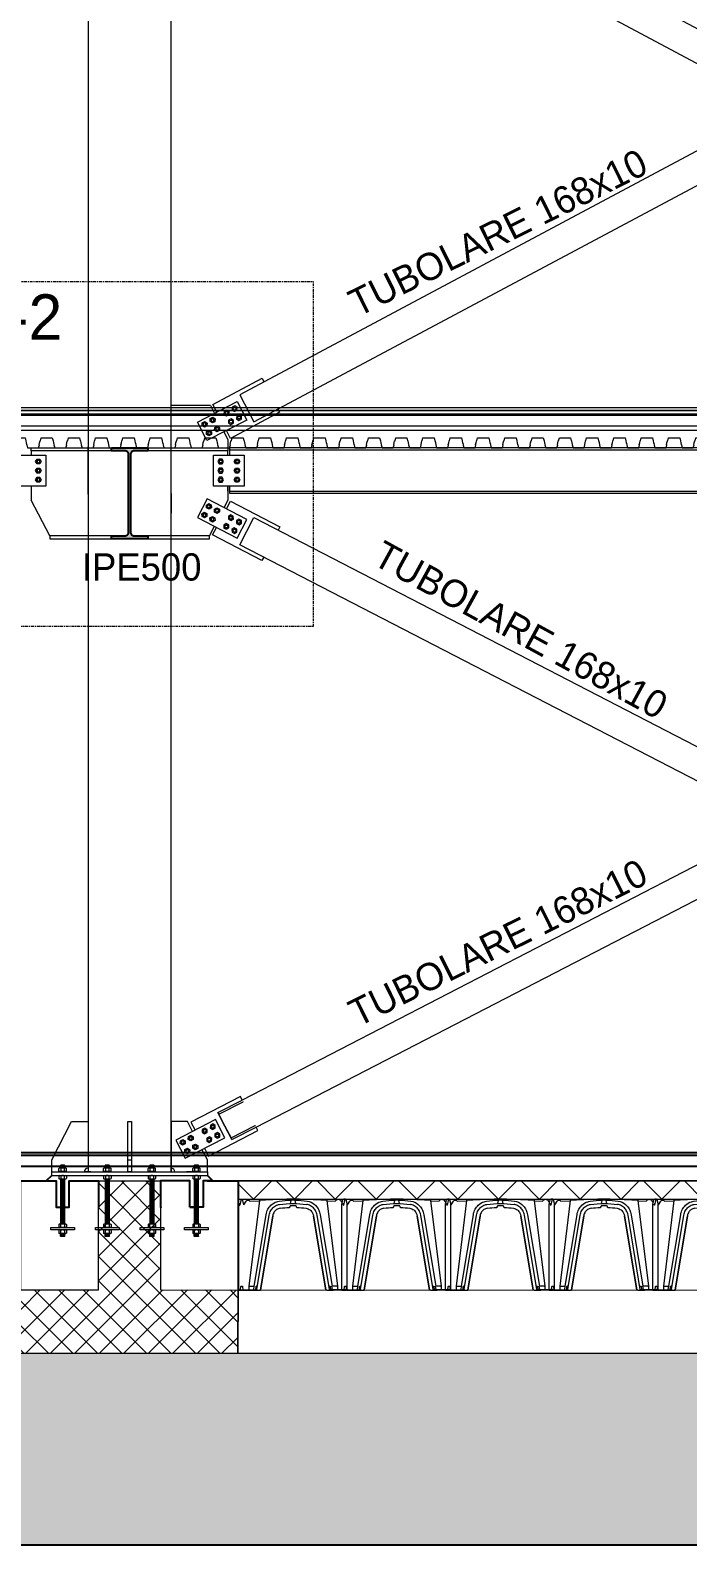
# Model space of a CAD drawing. Header units: millimetres. Extents: x -6949 to 549764, y -83146 to 127128.
# Drawn here: x 280079 to 283694, y 60513 to 68839 of the extents above; entities that cross this region are included whole.
import ezdxf

# ---------------------------------------------------------------- set-up
doc = ezdxf.new("R2010")
doc.units = ezdxf.units.MM
doc.linetypes.add('Centro', pattern=[31.75, 6.35, -4.7625, 15.875, -4.7625])
for name, color, linetype, lineweight in [('armatura', 1, 'Continuous', 15), ('bulloni', 5, 'Continuous', 9), ('fonda', 7, 'Continuous', 18), ('iglù', 252, 'Continuous', 9), ('Layer4', 7, 'Continuous', 15), ('LINEA DI SEZIONE', 1, 'Centro', 9), ('piastra', 6, 'Continuous', 18), ('S-BEAM', 5, 'Continuous', 18), ('S-COLS', 7, 'Continuous', 18), ('S-FSTN', 7, 'Continuous', 18), ('S20', 7, 'Continuous', 25), ('SEZIONI acciaio - Steel sections', 7, 'Continuous', 25), ('solaio2', 7, 'Continuous', 9)]:
    doc.layers.add(name, color=color, linetype=linetype, lineweight=lineweight)
doc.layers.add('quote', color=7, linetype='Continuous', lineweight=5, true_color=0x383838)
doc.styles.get("Standard").update_dxf_attribs({"font": ''})
doc.styles.get('Standard').set_extended_font_data('Bahnschrift Light')

# ---------------------------------------------------------------- blocks, each defined once
blk = doc.blocks.new('*U69')
at = {"layer": 'bulloni'}
for p, q in [((-8.7, -0.3), (8.7, 0.7)), ((-6.7, 6.9), (6.7, 6.2)), ((-6.7, 3.2), (6.7, 3.9)), ((-8.7, -6.9), (8.7, -6)), ((-6.7, -3.5), (6.7, -2.8))]:
    blk.add_line(p, q, dxfattribs=at)
blk = doc.blocks.new('*U62')
at = {"color": 0, "linetype": 'ByBlock', "lineweight": -2, "transparency": 16777216}
for p in [(0, 227.5), (0, 210), (0, 192.5), (0, 175), (0, 157.5), (0, 140), (0, 122.5), (0, 105), (0, 87.5), (0, 70), (0, 52.5), (0, 35), (0, 17.5), (0, 0)]:
    blk.add_blockref('*U69', p, dxfattribs=at)
blk = doc.blocks.new('*U63')
at = {"layer": 'bulloni'}
for p, q in [((-8.7, -0.3), (8.7, 0.7)), ((-6.7, 6.9), (6.7, 6.2)), ((-6.7, 3.2), (6.7, 3.9)), ((-8.7, -6.9), (8.7, -6)), ((-6.7, -3.5), (6.7, -2.8))]:
    blk.add_line(p, q, dxfattribs=at)
blk = doc.blocks.new('*U64')
at = {"color": 0, "linetype": 'ByBlock', "lineweight": -2, "transparency": 16777216}
for p in [(0, 227.5), (0, 210), (0, 192.5), (0, 175), (0, 157.5), (0, 140), (0, 122.5), (0, 105), (0, 87.5), (0, 70), (0, 52.5), (0, 35), (0, 17.5), (0, 0)]:
    blk.add_blockref('*U63', p, dxfattribs=at)
blk = doc.blocks.new('*U65')
at = {"layer": 'bulloni'}
for p, q in [((-8.7, -0.3), (8.7, 0.7)), ((-6.7, 6.9), (6.7, 6.2)), ((-6.7, 3.2), (6.7, 3.9)), ((-8.7, -6.9), (8.7, -6)), ((-6.7, -3.5), (6.7, -2.8))]:
    blk.add_line(p, q, dxfattribs=at)
blk = doc.blocks.new('*U66')
at = {"color": 0, "linetype": 'ByBlock', "lineweight": -2, "transparency": 16777216}
for p in [(0, 227.5), (0, 210), (0, 192.5), (0, 175), (0, 157.5), (0, 140), (0, 122.5), (0, 105), (0, 87.5), (0, 70), (0, 52.5), (0, 35), (0, 17.5), (0, 0)]:
    blk.add_blockref('*U65', p, dxfattribs=at)
blk = doc.blocks.new('*U67')
at = {"layer": 'bulloni'}
for p, q in [((-8.7, -0.3), (8.7, 0.7)), ((-6.7, 6.9), (6.7, 6.2)), ((-6.7, 3.2), (6.7, 3.9)), ((-8.7, -6.9), (8.7, -6)), ((-6.7, -3.5), (6.7, -2.8))]:
    blk.add_line(p, q, dxfattribs=at)
blk = doc.blocks.new('*U68')
at = {"color": 0, "linetype": 'ByBlock', "lineweight": -2, "transparency": 16777216}
for p in [(0, 227.5), (0, 210), (0, 192.5), (0, 175), (0, 157.5), (0, 140), (0, 122.5), (0, 105), (0, 87.5), (0, 70), (0, 52.5), (0, 35), (0, 17.5), (0, 0)]:
    blk.add_blockref('*U67', p, dxfattribs=at)
blk = doc.blocks.new('*U375')
at = {"layer": 'bulloni'}
blk.add_lwpolyline([(-15.6, 0), (-7.8, -13.5), (7.8, -13.5), (15.6, 0), (7.8, 13.5), (-7.8, 13.5)], close=True, dxfattribs=at)
for radius in [9, 7.88]:
    blk.add_circle((0, 0), radius, dxfattribs=at)
blk = doc.blocks.new('*U376')
at = {"color": 0, "linetype": 'ByBlock', "lineweight": -2, "transparency": 16777216}
for p in [(0, 0), (0, -50), (0, -100)]:
    blk.add_blockref('*U375', p, dxfattribs=at)
blk = doc.blocks.new('solido h 50')
at = {"linetype": 'Continuous'}
for p, q in [((107.6, 927.3), (108.9, 933.3)), ((107.6, 927.3), (107.6, 927.3)), ((107.6, 927.2), (107.6, 927.3)), ((107.6, 927.2), (107.6, 927.2)), ((107.6, 925.6), (107.6, 927.2)), ((110.2, 934.3), (113.1, 934.3)), ((115.6, 928.1), (114.5, 933.3)), ((117.8, 931.5), (115.8, 928.1)), ((140.9, 931.9), (123.5, 790.9)), ((126.8, 930.8), (126.5, 931.3)), ((140.8, 931.6), (126.8, 930.8)), ((140.9, 931.9), (140.9, 931.9)), ((140.9, 931.9), (140.9, 931.9)), ((140.9, 931.9), (140.9, 931.9)), ((140.9, 931.9), (140.9, 931.9)), ((141.6, 932.6), (141.6, 932.6)), ((150.4, 933.4), (150.3, 933.4)), ((174.8, 934.2), (174.6, 934.2)), ((177, 934.2), (174.7, 934.2)), ((176.1, 934.2), (174.8, 934.2)), ((177, 934.2), (176.1, 934.2)), ((177.3, 934.2), (177, 934.2)), ((177.3, 934.2), (177.3, 934.2)), ((177.3, 934.2), (177.3, 934.2)), ((177.9, 934.2), (177.3, 934.2)), ((177.9, 934.2), (177.3, 934.2)), ((177.9, 934.2), (177.9, 934.2)), ((179, 934.2), (177.9, 934.2)), ((206.9, 934.3), (186.3, 934.3)), ((186.3, 934.3), (206.9, 934.3)), ((191.9, 927.2), (193, 932.3)), ((200, 934.3), (193.2, 934.3)), ((193.2, 934.3), (193.2, 934.3)), ((199.3, 933), (193.9, 933)), ((200, 934.3), (200, 934.3)), ((200.1, 932.3), (201.2, 927.2)), ((242.8, 933.4), (242.8, 933.4)), ((251.6, 932.6), (251.6, 932.6)), ((252.3, 931.9), (252.3, 931.9)), ((252.3, 931.9), (252.3, 931.9)), ((252.3, 931.9), (252.3, 931.9)), ((252.3, 931.9), (252.3, 931.9)), ((252.3, 931.9), (269.6, 790.9)), ((267.8, 930.7), (252.3, 931.6)), ((277.7, 924.7), (274.2, 930.9)), ((277.7, 924.7), (277.7, 924.7)), ((278, 924.7), (279.6, 932.3)), ((278, 924.7), (278, 924.7)), ((278, 924.7), (278, 924.7)), ((278, 924.7), (278, 924.7)), ((280.5, 933), (281.9, 933)), ((282.8, 932.3), (284.5, 924.3)), ((284.5, 924.3), (284.5, 924.4)), ((284.5, 924.4), (284.5, 924.4)), ((286.3, 927.1), (284.7, 924.3)), ((284.8, 924.3), (284.7, 924.3)), ((287.1, 927.3), (286.6, 927.3)), ((287.1, 927.3), (287.1, 927.3)), ((287.1, 784.3), (287.1, 927.3)), ((107.6, 785.4), (107.6, 907.8)), ((151.9, 908.6), (132.4, 790.9)), ((136.8, 785.3), (157.1, 907.8)), ((163, 906.8), (142.7, 784.3)), ((142.7, 784.3), (163, 906.8)), ((151.9, 908.6), (151.9, 908.6)), ((163, 906.8), (163, 906.8)), ((163, 906.8), (163, 906.8)), ((190.6, 920.7), (190.6, 920.7)), ((190.6, 920.7), (190.7, 920.7)), ((190.6, 920.7), (190.7, 920.7)), ((190.6, 920.7), (190.6, 920.7)), ((191.4, 921.8), (191.3, 921.3)), ((191.3, 921.3), (191.3, 921.3)), ((191.3, 921.3), (191.3, 921.3)), ((191.6, 922.7), (191.4, 921.9)), ((191.4, 921.9), (191.4, 921.8)), ((191.6, 922.9), (191.6, 922.9)), ((191.6, 922.9), (191.6, 922.7)), ((191.6, 922.9), (191.6, 922.9)), ((192.2, 923.6), (192.2, 923.6)), ((201.5, 922.9), (201.5, 922.9)), ((201.6, 922.7), (201.5, 922.9)), ((201.5, 922.9), (201.5, 922.9)), ((201.7, 921.9), (201.6, 922.7)), ((201.8, 921.6), (201.7, 921.9)), ((201.9, 921.3), (201.8, 921.6)), ((201.9, 921.3), (201.9, 921.3)), ((201.9, 921.3), (201.9, 921.3)), ((202.5, 920.7), (202.6, 920.7)), ((202.6, 920.7), (202.9, 920.7)), ((202.9, 920.7), (202.6, 920.7)), ((230.2, 906.8), (230.2, 906.8)), ((250.4, 784.3), (230.2, 906.8)), ((230.2, 906.8), (230.2, 906.8)), ((230.2, 906.8), (250.4, 784.3)), ((256.3, 785.3), (236, 907.8)), ((241.2, 908.6), (241.2, 908.6)), ((260.7, 790.9), (241.2, 908.6)), ((107.6, 785.4), (108.2, 785.4)), ((107.6, 784.9), (107.6, 785.4)), ((108.2, 784.9), (107.6, 784.9)), ((107.6, 784.9), (107.6, 784.9)), ((108.2, 785.4), (108.6, 785.4)), ((108.5, 784.9), (108.2, 784.9)), ((108.5, 784.9), (109.7, 784.9)), ((109.8, 785.4), (108.6, 785.4)), ((112.7, 784.9), (109.7, 784.9)), ((109.8, 785.4), (112.2, 785.4)), ((113.5, 785.4), (112.2, 785.4)), ((113.9, 784.9), (112.7, 784.9)), ((112.8, 784.3), (112.7, 784.9)), ((112.8, 784.3), (114, 784.3)), ((114, 785.4), (113.5, 785.4)), ((113.9, 784.9), (130.1, 784.9)), ((114, 784.3), (113.9, 784.9)), ((123.5, 785.4), (114, 785.4)), ((114, 784.3), (130.1, 784.3)), ((123.5, 790.9), (123.4, 784.9)), ((124.4, 790.9), (123.5, 790.9)), ((124.4, 790.9), (132.5, 790.9)), ((130.1, 784.9), (136.4, 784.9)), ((136.8, 784.3), (130.1, 784.3)), ((131.5, 785.3), (132.5, 790.9)), ((135.3, 790.1), (134.9, 785)), ((137.3, 790.9), (136.2, 790.9)), ((136.8, 785.1), (136.8, 784.3)), ((141.1, 784.3), (136.8, 784.3)), ((141.1, 784.3), (142.7, 784.3)), ((252.1, 784.3), (250.4, 784.3)), ((256.5, 784.3), (252.1, 784.3)), ((255.9, 790.9), (256.9, 790.9)), ((256.3, 785.3), (256.4, 784.9)), ((256.8, 784.9), (256.4, 784.9)), ((256.4, 784.9), (256.5, 784.3)), ((256.5, 784.3), (256.9, 784.3)), ((287.1, 784.9), (256.8, 784.9)), ((256.8, 784.9), (256.8, 784.9)), ((256.9, 784.3), (256.9, 784.3)), ((263.1, 784.3), (256.9, 784.3)), ((258.3, 785), (257.8, 790.1)), ((268.7, 790.9), (260.7, 790.9)), ((261.6, 785.3), (260.7, 790.9)), ((279.3, 784.3), (263.1, 784.3)), ((268.7, 790.9), (269.6, 790.9)), ((269.6, 790.9), (269.7, 784.9)), ((279.3, 784.3), (280.5, 784.3)), ((279.9, 790.1), (279.5, 785)), ((286.7, 784.3), (280.5, 784.3)), ((281.8, 790.9), (280.8, 790.9)), ((283.2, 785), (282.7, 790.1)), ((287.1, 784.3), (286.7, 784.3))]:
    blk.add_line(p, q, dxfattribs=at)
for points in [[(173.4, 931, 0.136663), (161.4, 925.6, 0.075513), (156.2, 919.8, 0.069948), (152.9, 912.6, 0.0344), (151.9, 908.6)], [(157.1, 907.8, -0.089518), (159.9, 915.6, -0.08462), (164.5, 921.1, -0.102034), (171.3, 925, -0.039458), (174.2, 925.6)], [(236, 907.8, 0.089518), (233.3, 915.6, 0.08462), (228.7, 921.1, 0.102034), (221.9, 925, 0.039458), (219, 925.6)], [(241.2, 908.6, 0.07966), (238.3, 917.5, 0.08148), (233.1, 924.4, 0.113923), (223.6, 930.1, 0.040821), (219.8, 931)], [(175.1, 919.3, 0.133193), (168.5, 916.4, 0.106303), (164.5, 911.4, 0.076859), (163, 906.8)], [(191.6, 922.9, -0.162784), (192, 923.5, -0.095787), (192.2, 923.6)], [(201, 923.6, -0.128744), (201.2, 923.4, -0.135765), (201.5, 922.9)], [(218, 919.3, -0.115244), (223.8, 917, -0.089496), (227.6, 913.3, -0.111107), (230.2, 906.8)]]:
    blk.add_lwpolyline(points, format="xyb", dxfattribs=at)
for centre, radius, start, end in [((-10694, 899.6), 10801.6, 0.04323, 0.13798), ((110.2, 933), 1.35, 90, 168), ((113.1, 933), 1.35, 12, 90), ((115.7, 928.1), 0.159, 213.856, 328.0392), ((122.1, 929.1), 4.95, 27, 150), ((141.6, 931.9), 0.75, 91.9179, 173.9883), ((141.6, 931.8), 0.75, 91.9181, 173.9882), ((167.2, 680.5), 253.4, 91.6199, 95.8125), ((188.6, 116.1), 818.2, 90.9842, 92.0008), ((196.6, 773.8), 158.8, 91.2231, 98.3969), ((196.6, 773.8), 153.4, 89.9999, 98.3968), ((196.6, -692.2), 1626.5, 90.3633, 90.6196), ((186.3, 932.8), 1.5, 90, 90.3633), ((193.2, 933), 1.35, 90, 98.8655), ((193.9, 932.1), 0.9, 90, 168), ((196.6, 773.8), 153.4, 81.6032, 90.0001), ((199.3, 932.1), 0.9, 12, 90), ((200, 933), 1.35, 81.1345, 90), ((196.6, 773.8), 158.8, 81.6031, 88.7768), ((203.8, 90.8), 843.5, 88.01, 89.7898), ((225.9, 680.5), 253.4, 84.1906, 88.3832), ((251.6, 931.9), 0.75, 6.0149, 88.0851), ((251.6, 931.9), 0.75, 6.0148, 88.0852), ((271, 929.1), 3.6, 30, 152.9143), ((277.8, 924.8), 0.15, 213.9796, 339.3171), ((280.5, 932.1), 0.9, 90, 168), ((281.9, 932.1), 0.9, 12, 90), ((284.6, 924.4), 0.15, 200.4704, 330.0115), ((284.6, 924.4), 0.15, 192.0138, 329.9989), ((286.6, 927), 0.3, 90.0075, 149.9931), ((108.2, 906.6), 1.17, 78.7223, 91.1428), ((196.6, 773.8), 147, 92.3342, 98.3969), ((196.6, 773.8), 147, 92.3339, 98.3969), ((190.6, 921.5), 0.75, 276.8301, 347.6969), ((190.6, 921.5), 0.75, 276.7973, 347.7432), ((196.3, 767.4), 156.2, 89.9081, 91.5201), ((196.8, 763.3), 160.4, 88.5128, 90.0819), ((202.6, 921.5), 0.75, 192.2309, 262.2068), ((202.6, 921.5), 0.751, 192.2044, 262.2384), ((196.6, 773.8), 147, 81.6031, 87.5469), ((196.6, 773.8), 147, 81.6031, 87.5469), ((131.1, 785.3), 0.452, 269.7718, 350.4703), ((134.8, 785), 0.15, 270, 355), ((136.2, 790), 0.9, 90, 175), ((136.4, 785.3), 0.45, 270, 324.2654), ((136.4, 785.3), 0.45, 324.2654, 350.6), ((137.3, 790), 0.9, 56.716, 90), ((255.9, 790), 0.9, 90, 123.284), ((256.9, 790), 0.9, 5, 90), ((258.4, 785), 0.15, 185, 270), ((262.1, 785.3), 0.452, 189.5297, 270.2282), ((279.3, 785), 0.15, 270, 355), ((280.8, 790), 0.9, 90, 175), ((281.8, 790), 0.9, 5, 90), ((283.3, 785), 0.15, 185, 270)]:
    blk.add_arc(centre, radius, start, end, dxfattribs=at)
blk = doc.blocks.new('*U481')
at = {"layer": 'iglù', "linetype": 'Continuous', "xscale": -3.333639676299367, "yscale": 3.333639676299367, "zscale": 3.333639676299367}
blk.add_blockref('solido h 50', (658, -2864.7), dxfattribs=at)
blk = doc.blocks.new('*U482')
at = {"layer": 'S-BEAM', "color": 0, "linetype": 'ByBlock', "lineweight": -2, "transparency": 16777216}
for p in [(0, 0), (570, 0), (1140, 0), (1710, 0), (2280, 0), (2850, 0), (3420, 0), (3990, 0), (4560, 0), (5130, 0), (5700, 0)]:
    blk.add_blockref('*U481', p, dxfattribs=at)
blk = doc.blocks.new('*U487')
at = {"layer": 'Layer4'}
for points in [[(-109.7, 11.3), (-105.8, 27.5), (-44.2, 27.5), (-40.3, 11.3)], [(-35.1, -10), (-33.5, -8.6), (-35.8, 1.1), (-38.2, 10.8), (-40.3, 11.3)], [(35.1, -10), (33.5, -8.6), (35.8, 1.1), (38.2, 10.8), (40.3, 11.3)], [(40.3, 11.3), (44.2, 27.5), (105.8, 27.5), (109.7, 11.3)], [(-35.1, -10), (-30.7, -27.5), (30.7, -27.5), (35.1, -10)]]:
    blk.add_lwpolyline(points, dxfattribs=at)
blk = doc.blocks.new('*U488')
at = {"layer": 'fonda', "color": 0, "linetype": 'ByBlock', "lineweight": -2, "transparency": 16777216}
for p in [(14250, 0), (14400, 0), (14550, 0), (14700, 0), (14850, 0), (15000, 0), (15150, 0), (15300, 0), (15450, 0), (15600, 0), (15750, 0), (15900, 0), (16050, 0), (16200, 0), (16350, 0), (16500, 0), (16650, 0), (16800, 0), (16950, 0), (17100, 0), (17250, 0), (17400, 0), (17550, 0), (17700, 0), (17850, 0)]:
    blk.add_blockref('*U487', p, dxfattribs=at)
blk = doc.blocks.new('*U1689')
at = {"layer": 'quote', "true_color": 0xc7c8ca}
h = blk.add_hatch(color=9, dxfattribs=at)
h.dxf.hatch_style = 1
h.paths.add_polyline_path([(100, 500), (38.5, 500), (-100, 500), (-100, 484), (-26.1, 484, -0.414214), (-5.1, 463), (-5.1, 37, -0.414214), (-26.1, 16), (-100, 16), (-100, 0), (100, 0), (100, 16), (26.1, 16, -0.414214), (5.1, 37), (5.1, 463, -0.414214), (26.1, 484), (100, 484)])
blk = doc.blocks.new('*U1690')
at = {"layer": 'quote', "color": 0, "linetype": 'ByBlock', "lineweight": -2, "transparency": 16777216}
blk.add_blockref('*U1689', (15000, -8000), dxfattribs=at)
blk = doc.blocks.new('*U1709')
at = {"layer": 'bulloni'}
blk.add_lwpolyline([(-15.6, 0), (-7.8, -13.5), (7.8, -13.5), (15.6, 0), (7.8, 13.5), (-7.8, 13.5)], close=True, dxfattribs=at)
for radius in [9, 7.88]:
    blk.add_circle((0, 0), radius, dxfattribs=at)
blk = doc.blocks.new('*U1710')
at = {"color": 0, "linetype": 'ByBlock', "lineweight": -2, "transparency": 16777216}
for p in [(0, 0), (0, -50), (0, -100)]:
    blk.add_blockref('*U1709', p, dxfattribs=at)
blk = doc.blocks.new('*U1707')
at = {"layer": 'bulloni'}
blk.add_lwpolyline([(-15.6, 0), (-7.8, -13.5), (7.8, -13.5), (15.6, 0), (7.8, 13.5), (-7.8, 13.5)], close=True, dxfattribs=at)
for radius in [9, 7.88]:
    blk.add_circle((0, 0), radius, dxfattribs=at)
blk = doc.blocks.new('*U1708')
at = {"color": 0, "linetype": 'ByBlock', "lineweight": -2, "transparency": 16777216}
for p in [(0, 0), (0, -50), (0, -100)]:
    blk.add_blockref('*U1707', p, dxfattribs=at)
blk = doc.blocks.new('*U1740')
at = {"layer": 'bulloni'}
blk.add_lwpolyline([(-15.6, 0), (-7.8, -13.5), (7.8, -13.5), (15.6, 0), (7.8, 13.5), (-7.8, 13.5)], close=True, dxfattribs=at)
for radius in [9, 7.88]:
    blk.add_circle((0, 0), radius, dxfattribs=at)
blk = doc.blocks.new('*U1741')
at = {"color": 0, "linetype": 'ByBlock', "lineweight": -2, "transparency": 16777216}
for p in [(0, 0), (50, 0), (0, -54), (50, -54)]:
    blk.add_blockref('*U1740', p, dxfattribs=at)
blk = doc.blocks.new('*U1742')
at = {"layer": 'bulloni'}
blk.add_lwpolyline([(-15.6, 0), (-7.8, -13.5), (7.8, -13.5), (15.6, 0), (7.8, 13.5), (-7.8, 13.5)], close=True, dxfattribs=at)
for radius in [9, 7.88]:
    blk.add_circle((0, 0), radius, dxfattribs=at)
blk = doc.blocks.new('*U1739')
at = {"color": 0, "linetype": 'ByBlock', "lineweight": -2, "transparency": 16777216}
for p in [(0, 0), (50, 0), (0, -54), (50, -54)]:
    blk.add_blockref('*U1742', p, dxfattribs=at)
blk = doc.blocks.new('*U1776')
at = {"layer": 'bulloni'}
blk.add_lwpolyline([(-15.6, 0), (-7.8, -13.5), (7.8, -13.5), (15.6, 0), (7.8, 13.5), (-7.8, 13.5)], close=True, dxfattribs=at)
for radius in [9, 7.88]:
    blk.add_circle((0, 0), radius, dxfattribs=at)
blk = doc.blocks.new('*U1777')
at = {"color": 0, "linetype": 'ByBlock', "lineweight": -2, "transparency": 16777216}
for p in [(0, 0), (50, 0), (0, -54), (50, -54)]:
    blk.add_blockref('*U1776', p, dxfattribs=at)
blk = doc.blocks.new('*U1778')
at = {"layer": 'bulloni'}
blk.add_lwpolyline([(-15.6, 0), (-7.8, -13.5), (7.8, -13.5), (15.6, 0), (7.8, 13.5), (-7.8, 13.5)], close=True, dxfattribs=at)
for radius in [9, 7.88]:
    blk.add_circle((0, 0), radius, dxfattribs=at)
blk = doc.blocks.new('*U1775')
at = {"color": 0, "linetype": 'ByBlock', "lineweight": -2, "transparency": 16777216}
for p in [(0, 0), (50, 0), (0, -54), (50, -54)]:
    blk.add_blockref('*U1778', p, dxfattribs=at)
blk = doc.blocks.new('*U1784')
at = {"layer": 'bulloni'}
blk.add_lwpolyline([(-15.6, 0), (-7.8, -13.5), (7.8, -13.5), (15.6, 0), (7.8, 13.5), (-7.8, 13.5)], close=True, dxfattribs=at)
for radius in [9, 7.88]:
    blk.add_circle((0, 0), radius, dxfattribs=at)
blk = doc.blocks.new('*U1785')
at = {"color": 0, "linetype": 'ByBlock', "lineweight": -2, "transparency": 16777216}
for p in [(0, 0), (50, 0), (0, -54), (50, -54)]:
    blk.add_blockref('*U1784', p, dxfattribs=at)
blk = doc.blocks.new('*U1786')
at = {"layer": 'bulloni'}
blk.add_lwpolyline([(-15.6, 0), (-7.8, -13.5), (7.8, -13.5), (15.6, 0), (7.8, 13.5), (-7.8, 13.5)], close=True, dxfattribs=at)
for radius in [9, 7.88]:
    blk.add_circle((0, 0), radius, dxfattribs=at)
blk = doc.blocks.new('*U1783')
at = {"color": 0, "linetype": 'ByBlock', "lineweight": -2, "transparency": 16777216}
for p in [(0, 0), (50, 0), (0, -54), (50, -54)]:
    blk.add_blockref('*U1786', p, dxfattribs=at)

msp = doc.modelspace()

# ---------------------------------------------------------------- hatches: boundary and pattern name
h = msp.add_hatch()
h.set_pattern_fill('EARTH', color=23, scale=41, angle=57)
h.set_pattern_definition([(57, (49914.32, -0.46), (-76.5511, 360.14466), [260.35, -260.35]), (57, (49832.44, 52.71), (-76.5511, 360.14466), [260.35, -260.35]), (57, (49750.56, 105.9), (-76.5511, 360.14466), [260.35, -260.35]), (147, (49741, 150.9), (-360.14466, -76.5511), [260.35, -260.35]), (147, (49794.17, 232.79), (-360.14466, -76.5511), [260.35, -260.35]), (147, (49847.34, 314.67), (-360.14466, -76.5511), [260.35, -260.35])])
h.paths.add_polyline_path([(305727.8, 62512.5), (304724.8, 62512.5), (304724.8, 61563), (264024.8, 61563), (264024.8, 62513), (263024.8, 62513), (263024.8, 60513), (301224.8, 60513), (305727.8, 60513)])
at = {"layer": 'fonda'}
h = msp.add_hatch(dxfattribs=at)
h.set_pattern_fill('ANSI37', color=256, scale=30)
h.paths.add_polyline_path([(280453.9, 61913.5), (280024.8, 61913.5), (280024.8, 61913), (280024.8, 61563.4), (281220.9, 61563.4), (281221.9, 61913.3), (280795.7, 61914.4), (280795.7, 62512.9), (280453.9, 62512.9)])
at = {"layer": 'S-BEAM', "true_color": 0xc7c8ca}
h = msp.add_hatch(dxfattribs=at)
h.set_pattern_fill('ANSI37', color=9, scale=50)
h.paths.add_polyline_path([(287522.3, 62513), (281222.3, 62513), (281222.3, 62413), (287522.3, 62413)])

# ---------------------------------------------------------------- linework, layer by layer
at = {"color": 0, "lineweight": 9}
for points in [[(265083.8, 66764.8), (303665.8, 66764.8), (303665.8, 66748.4), (265083.8, 66748.4)], [(265083.8, 66748.4), (303665.8, 66748.4), (303665.8, 66728.4), (265083.8, 66728.4)]]:
    msp.add_lwpolyline(points, close=True, dxfattribs=at)
msp.add_lwpolyline([(265083.8, 66663.4), (265083.8, 66723.4), (303665.8, 66723.4), (303665.8, 66663.4), (265083.8, 66663.4)], dxfattribs=at)
msp.add_lwpolyline([(265024.8, 62669.8), (303724.8, 62669.8), (303724.8, 62653.4), (265024.8, 62653.4)], close=True)
for points in [[(265024.8, 62513.4), (265024.8, 62593.4), (303724.8, 62593.4)], [(264024.8, 62513), (263024.8, 62513), (263024.8, 60513), (301224.8, 60513), (305727.8, 60513), (305727.8, 62512.5), (304724.8, 62512.5)], [(280024.8, 61913.5), (280024.8, 62513), (280194.8, 62513)], [(280270.1, 62369), (280292.8, 62369), (280292.8, 62513)], [(281052.3, 62513), (281222.3, 62513), (281221.9, 61913.3)]]:
    msp.add_lwpolyline(points)
at = {"layer": 'armatura'}
msp.add_lwpolyline([(265113.8, 66640.4), (303644.1, 66640.4)], dxfattribs=at)
at = {"layer": 'bulloni'}
for p, q in [((280238.5, 62583.4), (280236, 62581.7)), ((280236, 62566.1), (280236, 62581.7)), ((280238.5, 62564.4), (280236, 62566.1)), ((280238.5, 62543.4), (280236, 62541.7)), ((280236, 62541.7), (280236, 62526.1)), ((280275.1, 62583.4), (280238.5, 62583.4)), ((280275.1, 62564.4), (280238.5, 62564.4)), ((280238.5, 62543.4), (280275.1, 62543.4)), ((280246.1, 62600.1), (280244.8, 62598.8)), ((280244.8, 62598.8), (280244.8, 62583.4)), ((280268.8, 62598.8), (280244.8, 62598.8)), ((280268.8, 62563.4), (280244.8, 62563.4)), ((280267.5, 62600.1), (280246.1, 62600.1)), ((280246.4, 62581.7), (280246.4, 62566.1)), ((280246.4, 62541.7), (280246.4, 62526.1)), ((280248.1, 62592.7), (280265.5, 62591.7)), ((280248.1, 62586), (280265.5, 62585)), ((280250.1, 62595.9), (280263.5, 62595.1)), ((280250.1, 62589.2), (280263.5, 62588.5)), ((280267.2, 62566.1), (280267.2, 62581.7)), ((280267.2, 62526.1), (280267.2, 62541.7)), ((280268.8, 62598.8), (280267.5, 62600.1)), ((280268.8, 62598.8), (280268.8, 62583.4)), ((280275.1, 62583.4), (280277.6, 62581.7)), ((280275.1, 62564.4), (280277.6, 62566.1)), ((280275.1, 62543.4), (280277.6, 62541.7)), ((280277.6, 62566.1), (280277.6, 62581.7)), ((280277.6, 62541.7), (280277.6, 62526.1)), ((280483.8, 62583.4), (280481.3, 62581.7)), ((280481.3, 62566.1), (280481.3, 62581.7)), ((280483.8, 62564.4), (280481.3, 62566.1)), ((280483.8, 62543.4), (280481.3, 62541.7)), ((280481.3, 62541.7), (280481.3, 62526.1)), ((280520.4, 62583.4), (280483.8, 62583.4)), ((280520.4, 62564.4), (280483.8, 62564.4)), ((280483.8, 62543.4), (280520.4, 62543.4)), ((280491.4, 62600.1), (280490.1, 62598.8)), ((280490.1, 62598.8), (280490.1, 62583.4)), ((280514.1, 62598.8), (280490.1, 62598.8)), ((280514.1, 62563.4), (280490.1, 62563.4)), ((280512.8, 62600.1), (280491.4, 62600.1)), ((280491.7, 62581.7), (280491.7, 62566.1)), ((280491.7, 62541.7), (280491.7, 62526.1)), ((280493.4, 62592.7), (280510.8, 62591.7)), ((280493.4, 62586), (280510.8, 62585)), ((280495.4, 62595.9), (280508.8, 62595.1)), ((280495.4, 62589.2), (280508.8, 62588.5)), ((280512.5, 62566.1), (280512.5, 62581.7)), ((280512.5, 62526.1), (280512.5, 62541.7)), ((280514.1, 62598.8), (280512.8, 62600.1)), ((280514.1, 62598.8), (280514.1, 62583.4)), ((280520.4, 62583.4), (280522.9, 62581.7)), ((280520.4, 62564.4), (280522.9, 62566.1)), ((280520.4, 62543.4), (280522.9, 62541.7)), ((280522.9, 62566.1), (280522.9, 62581.7)), ((280522.9, 62541.7), (280522.9, 62526.1)), ((280729.1, 62583.4), (280726.6, 62581.7)), ((280726.6, 62566.1), (280726.6, 62581.7)), ((280729.1, 62564.4), (280726.6, 62566.1)), ((280729.1, 62543.4), (280726.6, 62541.7)), ((280726.6, 62541.7), (280726.6, 62526.1)), ((280765.7, 62583.4), (280729.1, 62583.4)), ((280765.7, 62564.4), (280729.1, 62564.4)), ((280729.1, 62543.4), (280765.7, 62543.4)), ((280736.7, 62600.1), (280735.4, 62598.8)), ((280735.4, 62598.8), (280735.4, 62583.4)), ((280759.4, 62598.8), (280735.4, 62598.8)), ((280759.4, 62563.4), (280735.4, 62563.4)), ((280758.1, 62600.1), (280736.7, 62600.1)), ((280737, 62581.7), (280737, 62566.1)), ((280737, 62541.7), (280737, 62526.1)), ((280738.7, 62592.7), (280756.1, 62591.7)), ((280738.7, 62586), (280756.1, 62585)), ((280740.7, 62595.9), (280754.1, 62595.1)), ((280740.7, 62589.2), (280754.1, 62588.5)), ((280757.8, 62566.1), (280757.8, 62581.7)), ((280757.8, 62526.1), (280757.8, 62541.7)), ((280759.4, 62598.8), (280758.1, 62600.1)), ((280759.4, 62598.8), (280759.4, 62583.4)), ((280765.7, 62583.4), (280768.2, 62581.7)), ((280765.7, 62564.4), (280768.2, 62566.1)), ((280765.7, 62543.4), (280768.2, 62541.7)), ((280768.2, 62566.1), (280768.2, 62581.7)), ((280768.2, 62541.7), (280768.2, 62526.1)), ((280974.4, 62583.4), (280971.9, 62581.7)), ((280971.9, 62566.1), (280971.9, 62581.7)), ((280974.4, 62564.4), (280971.9, 62566.1)), ((280974.4, 62543.4), (280971.9, 62541.7)), ((280971.9, 62541.7), (280971.9, 62526.1)), ((281011, 62583.4), (280974.4, 62583.4)), ((281011, 62564.4), (280974.4, 62564.4)), ((280974.4, 62543.4), (281011, 62543.4)), ((280982, 62600.1), (280980.7, 62598.8)), ((280980.7, 62598.8), (280980.7, 62583.4)), ((281004.7, 62598.8), (280980.7, 62598.8)), ((281004.7, 62563.4), (280980.7, 62563.4)), ((281003.4, 62600.1), (280982, 62600.1)), ((280982.3, 62581.7), (280982.3, 62566.1)), ((280982.3, 62541.7), (280982.3, 62526.1)), ((280984, 62592.7), (281001.4, 62591.7)), ((280984, 62586), (281001.4, 62585)), ((280986, 62595.9), (280999.4, 62595.1)), ((280986, 62589.2), (280999.4, 62588.5)), ((281003.1, 62566.1), (281003.1, 62581.7)), ((281003.1, 62526.1), (281003.1, 62541.7)), ((281004.7, 62598.8), (281003.4, 62600.1)), ((281004.7, 62598.8), (281004.7, 62583.4)), ((281011, 62583.4), (281013.5, 62581.7)), ((281011, 62564.4), (281013.5, 62566.1)), ((281011, 62543.4), (281013.5, 62541.7)), ((281013.5, 62566.1), (281013.5, 62581.7)), ((281013.5, 62541.7), (281013.5, 62526.1)), ((280238.5, 62524.4), (280236, 62526.1)), ((280238.5, 62524.4), (280275.1, 62524.4)), ((280244.8, 62524.4), (280244.8, 62275.4)), ((280268.8, 62275.4), (280268.8, 62524.4)), ((280275.1, 62524.4), (280277.6, 62526.1)), ((280483.8, 62524.4), (280481.3, 62526.1)), ((280483.8, 62524.4), (280520.4, 62524.4)), ((280490.1, 62524.4), (280490.1, 62275.4)), ((280514.1, 62275.4), (280514.1, 62524.4)), ((280520.4, 62524.4), (280522.9, 62526.1)), ((280729.1, 62524.4), (280726.6, 62526.1)), ((280729.1, 62524.4), (280765.7, 62524.4)), ((280735.4, 62524.4), (280735.4, 62275.4)), ((280759.4, 62275.4), (280759.4, 62524.4)), ((280765.7, 62524.4), (280768.2, 62526.1)), ((280974.4, 62524.4), (280971.9, 62526.1)), ((280974.4, 62524.4), (281011, 62524.4)), ((280980.7, 62524.4), (280980.7, 62275.4)), ((281004.7, 62275.4), (281004.7, 62524.4)), ((281011, 62524.4), (281013.5, 62526.1)), ((280238.5, 62275.4), (280236, 62273.7)), ((280236, 62273.7), (280236, 62258.1)), ((280238.5, 62256.4), (280236, 62258.1)), ((280238.5, 62243.4), (280236, 62241.7)), ((280236, 62241.7), (280236, 62226.1)), ((280238.5, 62224.4), (280236, 62226.1)), ((280275.1, 62275.4), (280238.5, 62275.4)), ((280275.1, 62256.4), (280238.5, 62256.4)), ((280275.1, 62243.4), (280238.5, 62243.4)), ((280275.1, 62224.4), (280238.5, 62224.4)), ((280244.8, 62209.1), (280244.8, 62224.4)), ((280246.1, 62207.7), (280244.8, 62209.1)), ((280268.8, 62209.1), (280244.8, 62209.1)), ((280267.5, 62207.7), (280246.1, 62207.7)), ((280246.4, 62258.1), (280246.4, 62273.7)), ((280246.4, 62226.1), (280246.4, 62241.7)), ((280248.1, 62221.9), (280265.5, 62222.8)), ((280248.1, 62215.2), (280265.5, 62216.2)), ((280250.1, 62218.6), (280263.5, 62219.4)), ((280250.1, 62212), (280263.5, 62212.7)), ((280267.2, 62273.7), (280267.2, 62258.1)), ((280267.2, 62241.7), (280267.2, 62226.1)), ((280268.8, 62209.1), (280267.5, 62207.7)), ((280268.8, 62209.1), (280268.8, 62224.4)), ((280275.1, 62275.4), (280277.6, 62273.7)), ((280275.1, 62256.4), (280277.6, 62258.1)), ((280275.1, 62243.4), (280277.6, 62241.7)), ((280275.1, 62224.4), (280277.6, 62226.1)), ((280277.6, 62273.7), (280277.6, 62258.1)), ((280277.6, 62241.7), (280277.6, 62226.1)), ((280483.8, 62275.4), (280481.3, 62273.7)), ((280481.3, 62273.7), (280481.3, 62258.1)), ((280483.8, 62256.4), (280481.3, 62258.1)), ((280483.8, 62243.4), (280481.3, 62241.7)), ((280481.3, 62241.7), (280481.3, 62226.1)), ((280483.8, 62224.4), (280481.3, 62226.1)), ((280520.4, 62275.4), (280483.8, 62275.4)), ((280520.4, 62256.4), (280483.8, 62256.4)), ((280520.4, 62243.4), (280483.8, 62243.4)), ((280520.4, 62224.4), (280483.8, 62224.4)), ((280490.1, 62209.1), (280490.1, 62224.4)), ((280491.4, 62207.7), (280490.1, 62209.1)), ((280514.1, 62209.1), (280490.1, 62209.1)), ((280512.8, 62207.7), (280491.4, 62207.7)), ((280491.7, 62258.1), (280491.7, 62273.7)), ((280491.7, 62226.1), (280491.7, 62241.7)), ((280493.4, 62221.9), (280510.8, 62222.8)), ((280493.4, 62215.2), (280510.8, 62216.2)), ((280495.4, 62218.6), (280508.8, 62219.4)), ((280495.4, 62212), (280508.8, 62212.7)), ((280512.5, 62273.7), (280512.5, 62258.1)), ((280512.5, 62241.7), (280512.5, 62226.1)), ((280514.1, 62209.1), (280512.8, 62207.7)), ((280514.1, 62209.1), (280514.1, 62224.4)), ((280520.4, 62275.4), (280522.9, 62273.7)), ((280520.4, 62256.4), (280522.9, 62258.1)), ((280520.4, 62243.4), (280522.9, 62241.7)), ((280520.4, 62224.4), (280522.9, 62226.1)), ((280522.9, 62273.7), (280522.9, 62258.1)), ((280522.9, 62241.7), (280522.9, 62226.1)), ((280729.1, 62275.4), (280726.6, 62273.7)), ((280726.6, 62273.7), (280726.6, 62258.1)), ((280729.1, 62256.4), (280726.6, 62258.1)), ((280729.1, 62243.4), (280726.6, 62241.7)), ((280726.6, 62241.7), (280726.6, 62226.1)), ((280729.1, 62224.4), (280726.6, 62226.1)), ((280765.7, 62275.4), (280729.1, 62275.4)), ((280765.7, 62256.4), (280729.1, 62256.4)), ((280765.7, 62243.4), (280729.1, 62243.4)), ((280765.7, 62224.4), (280729.1, 62224.4)), ((280735.4, 62209.1), (280735.4, 62224.4)), ((280736.7, 62207.7), (280735.4, 62209.1)), ((280759.4, 62209.1), (280735.4, 62209.1)), ((280758.1, 62207.7), (280736.7, 62207.7)), ((280737, 62258.1), (280737, 62273.7)), ((280737, 62226.1), (280737, 62241.7)), ((280738.7, 62221.9), (280756.1, 62222.8)), ((280738.7, 62215.2), (280756.1, 62216.2)), ((280740.7, 62218.6), (280754.1, 62219.4)), ((280740.7, 62212), (280754.1, 62212.7)), ((280757.8, 62273.7), (280757.8, 62258.1)), ((280757.8, 62241.7), (280757.8, 62226.1)), ((280759.4, 62209.1), (280758.1, 62207.7)), ((280759.4, 62209.1), (280759.4, 62224.4)), ((280765.7, 62275.4), (280768.2, 62273.7)), ((280765.7, 62256.4), (280768.2, 62258.1)), ((280765.7, 62243.4), (280768.2, 62241.7)), ((280765.7, 62224.4), (280768.2, 62226.1)), ((280768.2, 62273.7), (280768.2, 62258.1)), ((280768.2, 62241.7), (280768.2, 62226.1)), ((280974.4, 62275.4), (280971.9, 62273.7)), ((280971.9, 62273.7), (280971.9, 62258.1)), ((280974.4, 62256.4), (280971.9, 62258.1)), ((280974.4, 62243.4), (280971.9, 62241.7)), ((280971.9, 62241.7), (280971.9, 62226.1)), ((280974.4, 62224.4), (280971.9, 62226.1)), ((281011, 62275.4), (280974.4, 62275.4)), ((281011, 62256.4), (280974.4, 62256.4)), ((281011, 62243.4), (280974.4, 62243.4)), ((281011, 62224.4), (280974.4, 62224.4)), ((280980.7, 62209.1), (280980.7, 62224.4)), ((280982, 62207.7), (280980.7, 62209.1)), ((281004.7, 62209.1), (280980.7, 62209.1)), ((281003.4, 62207.7), (280982, 62207.7)), ((280982.3, 62258.1), (280982.3, 62273.7)), ((280982.3, 62226.1), (280982.3, 62241.7)), ((280984, 62221.9), (281001.4, 62222.8)), ((280984, 62215.2), (281001.4, 62216.2)), ((280986, 62218.6), (280999.4, 62219.4)), ((280986, 62212), (280999.4, 62212.7)), ((281003.1, 62273.7), (281003.1, 62258.1)), ((281003.1, 62241.7), (281003.1, 62226.1)), ((281004.7, 62209.1), (281003.4, 62207.7)), ((281004.7, 62209.1), (281004.7, 62224.4)), ((281011, 62275.4), (281013.5, 62273.7)), ((281011, 62256.4), (281013.5, 62258.1)), ((281011, 62243.4), (281013.5, 62241.7)), ((281011, 62224.4), (281013.5, 62226.1)), ((281013.5, 62273.7), (281013.5, 62258.1)), ((281013.5, 62241.7), (281013.5, 62226.1))]:
    msp.add_line(p, q, dxfattribs=at)
for points in [[(280191.8, 62256.4), (280321.8, 62256.4), (280321.8, 62243.4), (280191.8, 62243.4), (280191.8, 62256.4)], [(280437.1, 62256.4), (280567.1, 62256.4), (280567.1, 62243.4), (280437.1, 62243.4), (280437.1, 62256.4)], [(280682.4, 62256.4), (280812.4, 62256.4), (280812.4, 62243.4), (280682.4, 62243.4), (280682.4, 62256.4)], [(280927.7, 62256.4), (281057.7, 62256.4), (281057.7, 62243.4), (280927.7, 62243.4), (280927.7, 62256.4)]]:
    msp.add_lwpolyline(points, dxfattribs=at)
for centre, radius, start, end in [((280241.2, 62574.5), 8.9, 54.26215, 125.73785), ((280241.2, 62573.3), 8.9, 234.26215, 305.73785), ((280241.2, 62534.5), 8.9, 54.26215, 125.73785), ((280256.8, 62550.3), 33.1, 71.68582, 108.31418), ((280256.8, 62597.5), 33.1, 251.68582, 288.31418), ((280256.8, 62510.3), 33.1, 71.68582, 108.31418), ((280272.4, 62574.5), 8.9, 54.26215, 125.73785), ((280272.4, 62573.3), 8.9, 234.26215, 305.73785), ((280272.4, 62534.5), 8.9, 54.26215, 125.73785), ((280486.5, 62574.5), 8.9, 54.26215, 125.73785), ((280486.5, 62573.3), 8.9, 234.26215, 305.73785), ((280486.5, 62534.5), 8.9, 54.26215, 125.73785), ((280502.1, 62550.3), 33.1, 71.68582, 108.31418), ((280502.1, 62597.5), 33.1, 251.68582, 288.31418), ((280502.1, 62510.3), 33.1, 71.68582, 108.31418), ((280517.7, 62574.5), 8.9, 54.26215, 125.73785), ((280517.7, 62573.3), 8.9, 234.26215, 305.73785), ((280517.7, 62534.5), 8.9, 54.26215, 125.73785), ((280731.8, 62574.5), 8.9, 54.26215, 125.73785), ((280731.8, 62573.3), 8.9, 234.26215, 305.73785), ((280731.8, 62534.5), 8.9, 54.26215, 125.73785), ((280747.4, 62550.3), 33.1, 71.68582, 108.31418), ((280747.4, 62597.5), 33.1, 251.68582, 288.31418), ((280747.4, 62510.3), 33.1, 71.68582, 108.31418), ((280763, 62574.5), 8.9, 54.26215, 125.73785), ((280763, 62573.3), 8.9, 234.26215, 305.73785), ((280763, 62534.5), 8.9, 54.26215, 125.73785), ((280977.1, 62574.5), 8.9, 54.26215, 125.73785), ((280977.1, 62573.3), 8.9, 234.26215, 305.73785), ((280977.1, 62534.5), 8.9, 54.26215, 125.73785), ((280992.7, 62550.3), 33.1, 71.68582, 108.31418), ((280992.7, 62597.5), 33.1, 251.68582, 288.31418), ((280992.7, 62510.3), 33.1, 71.68582, 108.31418), ((281008.3, 62574.5), 8.9, 54.26215, 125.73785), ((281008.3, 62573.3), 8.9, 234.26215, 305.73785), ((281008.3, 62534.5), 8.9, 54.26215, 125.73785), ((280241.2, 62533.3), 8.9, 234.26215, 305.73785), ((280256.8, 62557.5), 33.1, 251.68582, 288.31418), ((280272.4, 62533.3), 8.9, 234.26215, 305.73785), ((280486.5, 62533.3), 8.9, 234.26215, 305.73785), ((280502.1, 62557.5), 33.1, 251.68582, 288.31418), ((280517.7, 62533.3), 8.9, 234.26215, 305.73785), ((280731.8, 62533.3), 8.9, 234.26215, 305.73785), ((280747.4, 62557.5), 33.1, 251.68582, 288.31418), ((280763, 62533.3), 8.9, 234.26215, 305.73785), ((280977.1, 62533.3), 8.9, 234.26215, 305.73785), ((280992.7, 62557.5), 33.1, 251.68582, 288.31418), ((281008.3, 62533.3), 8.9, 234.26215, 305.73785), ((280241.2, 62266.5), 8.9, 54.26215, 125.73785), ((280241.2, 62265.3), 8.9, 234.26215, 305.73785), ((280241.2, 62234.5), 8.9, 54.26215, 125.73785), ((280241.2, 62233.3), 8.9, 234.26215, 305.73785), ((280256.8, 62242.3), 33.1, 71.68582, 108.31418), ((280256.8, 62289.5), 33.1, 251.68582, 288.31418), ((280256.8, 62210.3), 33.1, 71.68582, 108.31418), ((280256.8, 62257.5), 33.1, 251.68582, 288.31418), ((280272.4, 62266.5), 8.9, 54.26215, 125.73785), ((280272.4, 62265.3), 8.9, 234.26215, 305.73785), ((280272.4, 62234.5), 8.9, 54.26215, 125.73785), ((280272.4, 62233.3), 8.9, 234.26215, 305.73785), ((280486.5, 62266.5), 8.9, 54.26215, 125.73785), ((280486.5, 62265.3), 8.9, 234.26215, 305.73785), ((280486.5, 62234.5), 8.9, 54.26215, 125.73785), ((280486.5, 62233.3), 8.9, 234.26215, 305.73785), ((280502.1, 62242.3), 33.1, 71.68582, 108.31418), ((280502.1, 62289.5), 33.1, 251.68582, 288.31418), ((280502.1, 62210.3), 33.1, 71.68582, 108.31418), ((280502.1, 62257.5), 33.1, 251.68582, 288.31418), ((280517.7, 62266.5), 8.9, 54.26215, 125.73785), ((280517.7, 62265.3), 8.9, 234.26215, 305.73785), ((280517.7, 62234.5), 8.9, 54.26215, 125.73785), ((280517.7, 62233.3), 8.9, 234.26215, 305.73785), ((280731.8, 62266.5), 8.9, 54.26215, 125.73785), ((280731.8, 62265.3), 8.9, 234.26215, 305.73785), ((280731.8, 62234.5), 8.9, 54.26215, 125.73785), ((280731.8, 62233.3), 8.9, 234.26215, 305.73785), ((280747.4, 62242.3), 33.1, 71.68582, 108.31418), ((280747.4, 62289.5), 33.1, 251.68582, 288.31418), ((280747.4, 62210.3), 33.1, 71.68582, 108.31418), ((280747.4, 62257.5), 33.1, 251.68582, 288.31418), ((280763, 62266.5), 8.9, 54.26215, 125.73785), ((280763, 62265.3), 8.9, 234.26215, 305.73785), ((280763, 62234.5), 8.9, 54.26215, 125.73785), ((280763, 62233.3), 8.9, 234.26215, 305.73785), ((280977.1, 62266.5), 8.9, 54.26215, 125.73785), ((280977.1, 62265.3), 8.9, 234.26215, 305.73785), ((280977.1, 62234.5), 8.9, 54.26215, 125.73785), ((280977.1, 62233.3), 8.9, 234.26215, 305.73785), ((280992.7, 62242.3), 33.1, 71.68582, 108.31418), ((280992.7, 62289.5), 33.1, 251.68582, 288.31418), ((280992.7, 62210.3), 33.1, 71.68582, 108.31418), ((280992.7, 62257.5), 33.1, 251.68582, 288.31418), ((281008.3, 62266.5), 8.9, 54.26215, 125.73785), ((281008.3, 62265.3), 8.9, 234.26215, 305.73785), ((281008.3, 62234.5), 8.9, 54.26215, 125.73785), ((281008.3, 62233.3), 8.9, 234.26215, 305.73785)]:
    msp.add_arc(centre, radius, start, end, dxfattribs=at)
at = {"layer": 'fonda'}
for points in [[(280453.9, 61913.5), (280453.9, 62512.9), (280795.7, 62512.9), (280795.7, 61914.4), (281221.9, 61913.3), (281220.9, 61563.4), (280024.8, 61563.4), (280024.8, 61913.5)], [(281221.9, 61913.3), (287524.8, 61913.5), (287524.8, 61563.4), (281220.9, 61563.4)]]:
    msp.add_lwpolyline(points, close=True, dxfattribs=at)
for points in [[(287522.3, 62512.9), (281222.3, 62512.9), (281219.4, 61913.2), (287522.3, 61913.5), (287522.3, 62512.9)], [(287524.8, 62513), (281222.3, 62513), (281221.9, 61913.3), (287524.8, 61913.5), (287524.8, 62513)]]:
    msp.add_lwpolyline(points, dxfattribs=at)
at = {"layer": 'LINEA DI SEZIONE'}
msp.add_lwpolyline([(279652, 67458.8), (281634.1, 67458.8), (281634.1, 65561.6), (279652, 65561.6)], close=True, dxfattribs=at)
at = {"layer": 'piastra'}
for p, q in [((281216.7, 66797.9), (281216.7, 66797.9)), ((281216.7, 66797.9), (281216.7, 66797.9)), ((281069.4, 66775.8), (281091.5, 66733.1)), ((281143.8, 66631.9), (281165.8, 66589.2)), ((281165.8, 66589.2), (281165.8, 66543.4)), ((280083.8, 66527.4), (280083.8, 66503.4)), ((281165.8, 66503.4), (281165.8, 66527.4)), ((280083.8, 66333.4), (280083.8, 66256.1)), ((281165.8, 66333.4), (281165.8, 66256.1)), ((280185.4, 66059.4), (280083.8, 66256.1)), ((281144.1, 66214.1), (281165.8, 66256.1)), ((281064.2, 66059.4), (281091.5, 66112.2)), ((281234.3, 62976.5), (280962.4, 62836)), ((281244.1, 62957.5), (281234.3, 62976.5)), ((280962.4, 62836), (280984.9, 62792.5)), ((281058.8, 62649.5), (281330.7, 62789.9)), ((281330.7, 62789.9), (281320.8, 62809)), ((281036.3, 62693), (281058.8, 62649.5))]:
    msp.add_line(p, q, dxfattribs=at)
for points in [[(281104.8, 66740), (281083.2, 66781.9), (281353.2, 66925.9), (281363.6, 66905.8)], [(281069.4, 66775.8), (280853.3, 66775.8)], [(281440.5, 66756.8), (281449.6, 66739.3), (281179.6, 66595.3), (281157.1, 66638.7)], [(280598.7, 66527.4), (280083.8, 66527.4), (280083.8, 66543.4), (281165.8, 66543.4), (281165.8, 66527.4), (280650.9, 66527.4)], [(281156.9, 66207.5), (281179.5, 66250), (281451.4, 66109.5), (281441.6, 66091.1)], [(280598.7, 66059.4), (280185.4, 66059.4), (280185.4, 66043.4), (281064.2, 66043.4), (281064.2, 66059.4), (280650.9, 66059.4)], [(281362.4, 65942.6), (281352.6, 65924.2), (281080.7, 66064.7), (281102.8, 66106.2)], [(280196.8, 62563.4), (280196.8, 62628.4), (280305.6, 62838.9), (280396.3, 62838.9)], [(280196.8, 62563.4), (280196.8, 62628.4), (280305.6, 62838.9), (280396.3, 62838.9)], [(280971.6, 62785.6), (280944.1, 62838.9), (280853.3, 62838.9)], [(280614.8, 62628.4), (280634.8, 62628.4)], [(281052.8, 62563.4), (281052.8, 62628.4), (281023, 62686.1)], [(280196.8, 62543.4), (280196.8, 62563.4), (281052.8, 62563.4), (281052.8, 62543.4)], [(280196.8, 62543.4), (281052.8, 62543.4)]]:
    msp.add_lwpolyline(points, dxfattribs=at)
for points in [[(281269.1, 66696.6), (281050.5, 66583.7), (280998.2, 66684.9), (281216.7, 66797.9)], [(279993.8, 66503.4), (280163.8, 66503.4), (280163.8, 66333.4), (279993.8, 66333.4)], [(281085.8, 66503.4), (281255.8, 66503.4), (281255.8, 66333.4), (281085.8, 66333.4)], [(281216.3, 66046.6), (281216.3, 66046.6), (281269.1, 66149.5), (281050.6, 66262.4), (280998.5, 66161)], [(280614.8, 62838.9), (280634.8, 62838.9), (280634.8, 62563.4), (280614.8, 62563.4)], [(281096.9, 62850.3), (280878.3, 62737.4), (280929.7, 62637.9), (281148.3, 62750.8)]]:
    msp.add_lwpolyline(points, close=True, dxfattribs=at)
for centre, start, end in [((280396.2, 62563.5), 89.81819, 180.18181), ((280853.4, 62563.5), 359.81819, 90.18181)]:
    msp.add_arc(centre, 19.9, start, end, dxfattribs=at)
at = {"layer": 'S-BEAM'}
for p, q in [((287442.8, 70148.1), (281231.2, 66835.2)), ((281308.2, 66686.2), (287519.8, 69999.1)), ((281231.2, 66835.2), (281308.2, 66686.2)), ((287570.4, 66543.4), (281175.8, 66543.4)), ((281175.8, 66503.4), (281175.8, 66543.4)), ((287570.4, 66530.9), (281175.8, 66530.9)), ((281165.8, 66305.9), (281165.8, 66329.9)), ((281175.8, 66293.4), (281175.8, 66333.4)), ((281175.8, 66305.9), (287570.4, 66305.9)), ((287570.4, 66293.4), (281175.8, 66293.4)), ((281110.9, 62888.6), (281244.1, 62957.5)), ((281110.9, 62888.6), (281244.1, 62957.5)), ((281115.5, 62879.6), (281248.8, 62948.5)), ((281248.4, 62949.1), (281248.8, 62948.5)), ((281149.2, 62814.4), (281110.9, 62888.6)), ((281110.9, 62888.6), (281149.2, 62814.4)), ((281110.9, 62888.6), (281115.5, 62879.6)), ((281115.5, 62879.6), (281149.2, 62814.4)), ((281149.2, 62814.4), (281115.5, 62879.6)), ((281149.2, 62814.4), (281182.9, 62749.1)), ((281187.6, 62740.1), (281149.2, 62814.4)), ((281149.2, 62814.4), (281187.6, 62740.1)), ((281182.9, 62749.1), (281149.2, 62814.4)), ((281182.9, 62749.1), (281316.2, 62817.9)), ((281182.9, 62749.1), (281316.2, 62817.9)), ((281187.6, 62740.1), (281320.8, 62809)), ((281187.6, 62740.1), (281320.8, 62809)), ((281316.2, 62817.9), (281316.5, 62817.3)), ((281187.6, 62740.1), (281182.9, 62749.1))]:
    msp.add_line(p, q, dxfattribs=at)
for points in [[(281229.9, 69999.2), (283931.1, 68558.5), (284008, 68707.4), (281306.8, 70148.1)], [(281321.1, 62808.5), (287518.4, 66010.4), (287441.2, 66159.9), (281243.9, 62958)]]:
    msp.add_lwpolyline(points, dxfattribs=at)
msp.add_lwpolyline([(281308.4, 66159.9), (284006.1, 64766.2), (283928.8, 64616.6), (281231.2, 66010.4)], close=True, dxfattribs=at)
at = {"layer": 'S-COLS'}
msp.add_lwpolyline([(280853.3, 62563.4), (280853.3, 74543.4), (280396.3, 74543.4), (280396.3, 62563.4)], dxfattribs=at)
at = {"layer": 'S-FSTN'}
for p, q in [((280396.3, 66288.4), (280396.3, 66548.4)), ((280396.3, 66433.4), (280396.3, 66403.4)), ((280853.3, 66293.4), (280853.3, 66185.3)), ((280853.3, 66254.3), (280853.3, 66224.3)), ((281216.3, 66046.6), (281216.3, 66046.6)), ((280853.3, 62838.9), (280853.3, 62563.4)), ((280853.3, 62716.2), (280853.3, 62686.2)), ((280411.3, 62563.4), (280381.3, 62563.4)), ((280853.3, 62563.4), (281052.8, 62563.4)), ((280968.1, 62563.4), (280938.1, 62563.4))]:
    msp.add_line(p, q, dxfattribs=at)
at = {"layer": 'S20'}
for points in [[(280196.8, 62543), (280166.8, 62513), (280166.8, 62513), (280166.8, 62513), (280220.8, 62513), (280220.8, 62368.3), (280244.8, 62368.3)], [(281052.8, 62543), (281082.8, 62513), (281082.8, 62513), (281082.8, 62513), (281028.7, 62513), (281028.7, 62368.3), (281004.7, 62368.3)], [(280292.8, 62369), (280292.8, 62513), (280346.6, 62513), (280453.9, 62513), (280453.9, 62369), (280453.9, 62369), (280453.9, 62369)], [(280956.7, 62369), (280956.7, 62513), (280903.1, 62513), (280795.7, 62513), (280795.7, 62369), (280799.3, 62369), (280799.3, 62369)]]:
    msp.add_lwpolyline(points, dxfattribs=at)
msp.add_lwpolyline([(280956.7, 62369), (280980.7, 62369)], close=True, dxfattribs=at)
at = {"layer": 'SEZIONI acciaio - Steel sections'}
msp.add_lwpolyline([(280524.8, 66543.4), (280724.8, 66543.4), (280724.8, 66527.4), (280650.9, 66527.4, 0.414214), (280629.9, 66506.4), (280629.9, 66080.4, 0.414214), (280650.9, 66059.4), (280724.8, 66059.4), (280724.8, 66043.4), (280524.8, 66043.4), (280524.8, 66059.4), (280598.7, 66059.4, 0.414214), (280619.7, 66080.4), (280619.7, 66506.4, 0.414214), (280598.7, 66527.4), (280524.8, 66527.4)], format="xyb", close=True, dxfattribs=at)
at = {"layer": 'solaio2'}
for points in [[(281222.3, 62513), (287522.3, 62512.6)], [(281222.3, 62413), (287522.3, 62413)]]:
    msp.add_lwpolyline(points, dxfattribs=at)

# ---------------------------------------------------------------- block references
at = {"xscale": -1}
for name, p, rotation in [('*U1775', (281061.8, 66625), 207.3238914211313), ('*U1741', (281036.3, 66173.7), 152.6761095661622), ('*U1783', (280941.9, 62677.5), 207.3238914211313)]:
    msp.add_blockref(name, p, dxfattribs=dict(at, rotation=rotation))
for name, p, rotation in [('*U1777', (281227, 66710.4), 207.3238904338378), ('*U1739', (281201.5, 66088.3), 152.6761085788687), ('*U1785', (281107.2, 62762.9), 207.3238904338378)]:
    msp.add_blockref(name, p, dxfattribs=dict(rotation=rotation))
for name, p in [('*U376', (280123.8, 66468.4)), ('*U1708', (281215.8, 66468.4))]:
    msp.add_blockref(name, p, dxfattribs=at)
for name, p in [('*U1710', (281125.8, 66468.4)), ('*U62', (280256.8, 62284)), ('*U68', (280502.1, 62284)), ('*U66', (280747.4, 62284)), ('*U64', (280992.7, 62284))]:
    msp.add_blockref(name, p)
at = {"layer": 'fonda'}
msp.add_blockref('*U488', (265844.1, 66570.9), dxfattribs=at)
at = {"layer": 'quote'}
msp.add_blockref('*U1690', (265624.8, 74043.4), dxfattribs=at)
at = {"layer": 'S-BEAM'}
msp.add_blockref('*U482', (281521.5, 62163), dxfattribs=at)

# ---------------------------------------------------------------- texts
at = {"layer": 'LINEA DI SEZIONE', "insert": (279716.2, 67387.6), "char_height": 250, "attachment_point": 1}
msp.add_mtext_dynamic_manual_height_columns('C-2', width=854.219, gutter_width=1, heights=[0], dxfattribs=at)
at = {"layer": 'quote', "char_height": 150, "attachment_point": 1}
for width, insert, rotation in [(2280.028, (281812.7, 67395.3), 26.39822), (2155.856, (282024.8, 66039.6), 331.31317), (2302.022, (281812.7, 63491.1), 26.39822)]:
    msp.add_mtext_dynamic_manual_height_columns('TUBOLARE 168x10', width=width, gutter_width=1, heights=[0], dxfattribs=dict(at, insert=insert, rotation=rotation))
at = {"layer": 'quote', "insert": (280362.3, 65963.7), "char_height": 150, "attachment_point": 1}
msp.add_mtext_dynamic_manual_height_columns('IPE500', width=854.219, gutter_width=1, heights=[0], dxfattribs=at)

doc.saveas('drawing.dxf')
